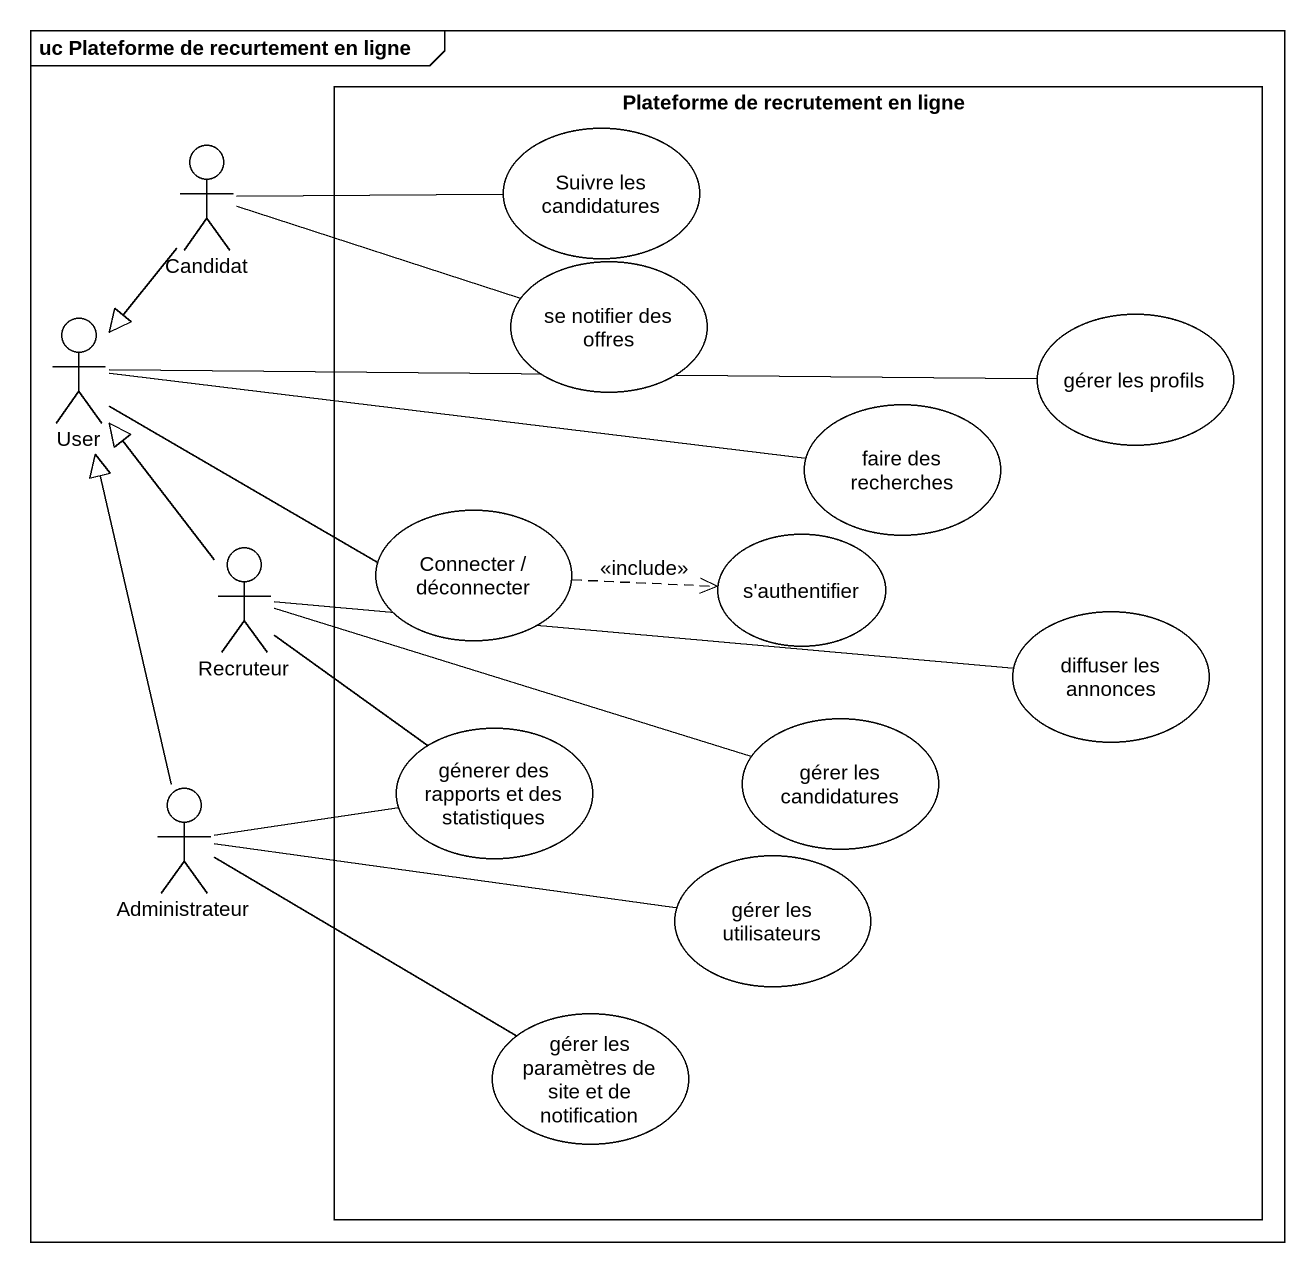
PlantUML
@startuml
mainframe uc Plateforme de recurtement en ligne
rectangle "Plateforme de recrutement en ligne" as Plateforme_de_recrutement {
  usecase "Suivre les candidatures" as Suivre_les_candidatures
  usecase "se notifier des offres" as se_notifier_des_offres
  usecase "gérer les profils" as gérer_les_profils
  usecase "faire des recherches" as faire_des_recherches
  usecase "Connecter / déconnecter" as Connecter_déconnecter
  usecase "s'authentifier" as s_authentifier
  usecase "diffuser les annonces" as diffuser_les_annonces
  usecase "génerer des rapports et des statistiques" as génerer_des_rapports_et_des
  usecase "gérer les candidatures" as gérer_les_candidatures
  usecase "gérer les utilisateurs" as gérer_les_utilisateurs
  usecase "gérer les paramètres de site et de notification" as gérer_les_paramètres_de
}
actor Candidat
actor User
actor Recruteur
actor Administrateur
Candidat -right- Suivre_les_candidatures
Candidat --|> User
Candidat -right- se_notifier_des_offres
User -right- gérer_les_profils
User -right- faire_des_recherches
User -right- Connecter_déconnecter
Connecter_déconnecter .right.> s_authentifier : <<include>>
Recruteur -up-|> User
Recruteur -right- diffuser_les_annonces
Recruteur -right- gérer_les_candidatures
génerer_des_rapports_et_des -up- Recruteur
génerer_des_rapports_et_des -left- Administrateur
Administrateur -up-|> User
gérer_les_utilisateurs -left- Administrateur
gérer_les_paramètres_de -left- Administrateur
@enduml
